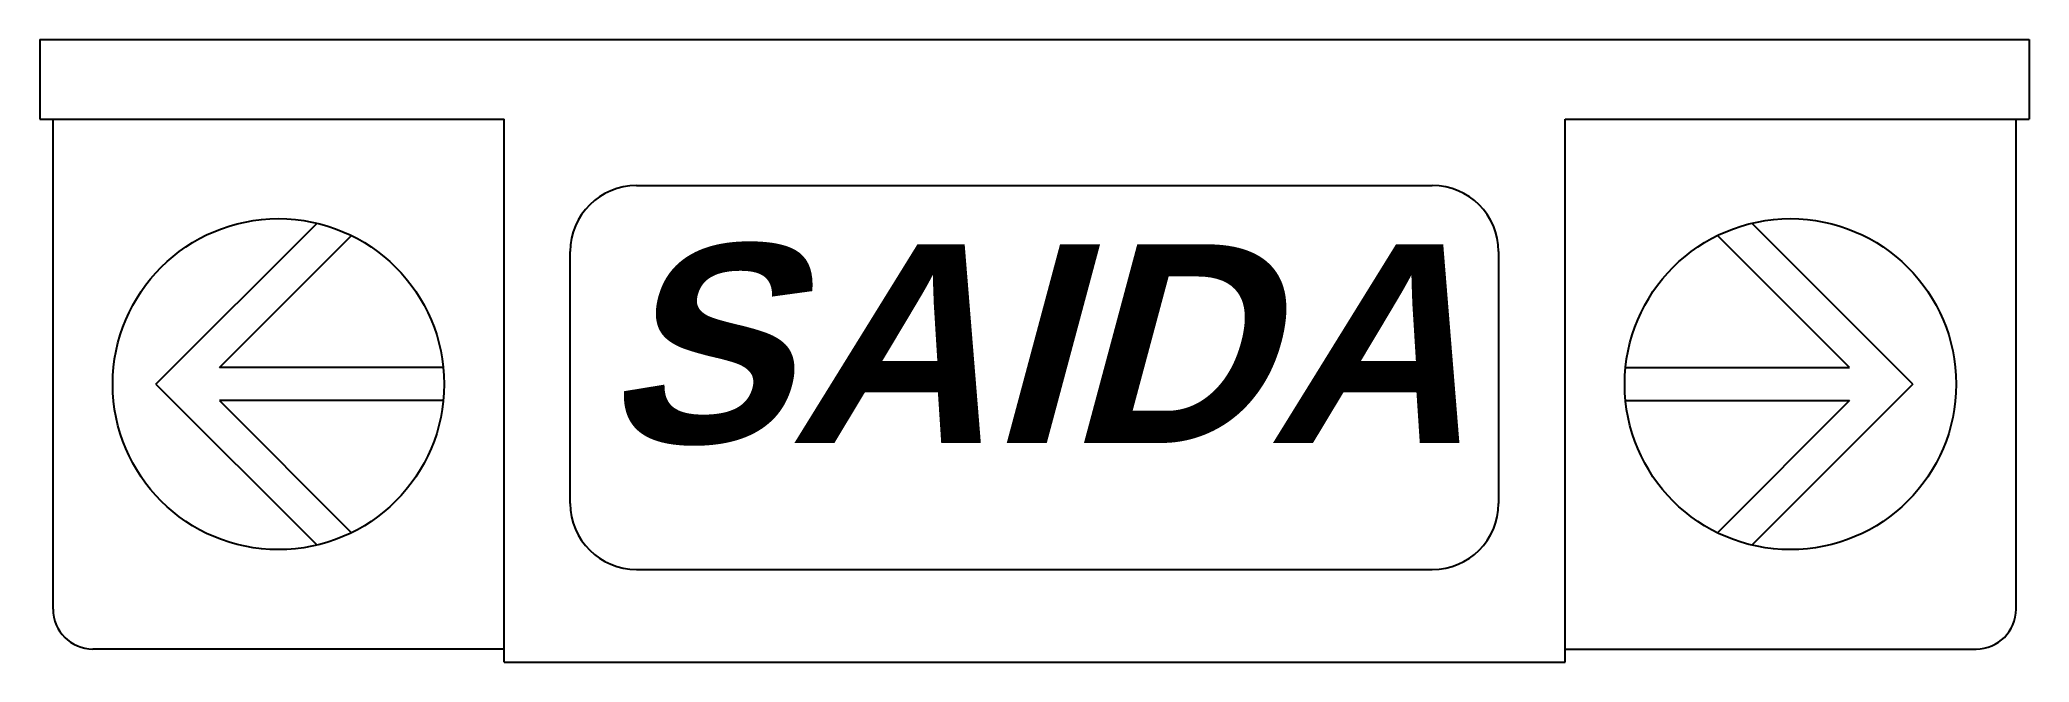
# Model space of a CAD drawing. Header units: millimetres. Extents: x -56.7 to -55.7, y 52.32 to 52.63.
import ezdxf
from ezdxf.enums import TextEntityAlignment as Align

# ---------------------------------------------------------------- set-up
doc = ezdxf.new("R2010")
doc.units = ezdxf.units.MM
doc.header["$LTSCALE"] = 10
doc.layers.add('Inc_símbolos', color=2, linetype='Continuous')
doc.styles.add('SANSSERIFBOLD', font='sasb____.pfb', dxfattribs={"oblique": 15, "height": 1.25})

msp = doc.modelspace()

# ---------------------------------------------------------------- linework, layer by layer
at = {"layer": 'Inc_símbolos'}
for p, q in [((-56.6975, 52.6296), (-55.6975, 52.6296)), ((-56.6975, 52.6296), (-56.6975, 52.5896)), ((-55.6975, 52.6296), (-55.6975, 52.5896)), ((-56.6975, 52.5896), (-56.4641, 52.5896)), ((-56.6908, 52.3429), (-56.6908, 52.5896)), ((-56.4641, 52.3162), (-56.4641, 52.5896)), ((-55.9308, 52.3162), (-55.9308, 52.5896)), ((-55.9308, 52.5896), (-55.6975, 52.5896)), ((-55.7041, 52.3429), (-55.7041, 52.5896)), ((-56.3975, 52.5562), (-55.9975, 52.5562)), ((-56.4308, 52.3962), (-56.4308, 52.5229)), ((-55.9641, 52.3962), (-55.9641, 52.5229)), ((-56.3975, 52.3629), (-55.9975, 52.3629)), ((-56.4641, 52.3229), (-56.6708, 52.3229)), ((-55.9308, 52.3229), (-55.7241, 52.3229)), ((-56.4641, 52.3162), (-55.9308, 52.3162))]:
    msp.add_line(p, q, dxfattribs=at)
at = {"layer": 'Inc_símbolos', "color": 1}
for p, q in [((-56.6391, 52.4562), (-56.558, 52.5373)), ((-56.6072, 52.4646), (-56.5407, 52.531)), ((-55.7878, 52.4646), (-55.8542, 52.531)), ((-55.7559, 52.4562), (-55.8369, 52.5373)), ((-56.4946, 52.4646), (-56.6072, 52.4646)), ((-55.9004, 52.4646), (-55.7878, 52.4646)), ((-56.6391, 52.4562), (-56.558, 52.3752)), ((-55.7559, 52.4562), (-55.8369, 52.3752)), ((-56.6072, 52.4479), (-56.5407, 52.3814)), ((-56.4946, 52.4479), (-56.6072, 52.4479)), ((-55.9004, 52.4479), (-55.7878, 52.4479)), ((-55.7878, 52.4479), (-55.8542, 52.3814))]:
    msp.add_line(p, q, dxfattribs=at)
for centre in [(-56.5775, 52.4562), (-55.8175, 52.4562)]:
    msp.add_circle(centre, 0.0833, dxfattribs=at)
at = {"layer": 'Inc_símbolos'}
for centre, radius, start, end in [((-56.3975, 52.5229), 0.0333, 90, 180), ((-55.9975, 52.5229), 0.0333, 0, 90), ((-56.3975, 52.3962), 0.0333, 180, 270), ((-55.9975, 52.3962), 0.0333, 270, 0), ((-56.6708, 52.3429), 0.02, 180, 270), ((-55.7241, 52.3429), 0.02, 270, 0)]:
    msp.add_arc(centre, radius, start, end, dxfattribs=at)

# ---------------------------------------------------------------- texts
at = {"layer": 'Inc_símbolos', "color": 1, "style": 'SANSSERIFBOLD', "oblique": 15}
msp.add_text('SAIDA', height=0.1, dxfattribs=at).set_placement((-56.1975, 52.4266), align=Align.CENTER)

doc.saveas('drawing.dxf')
